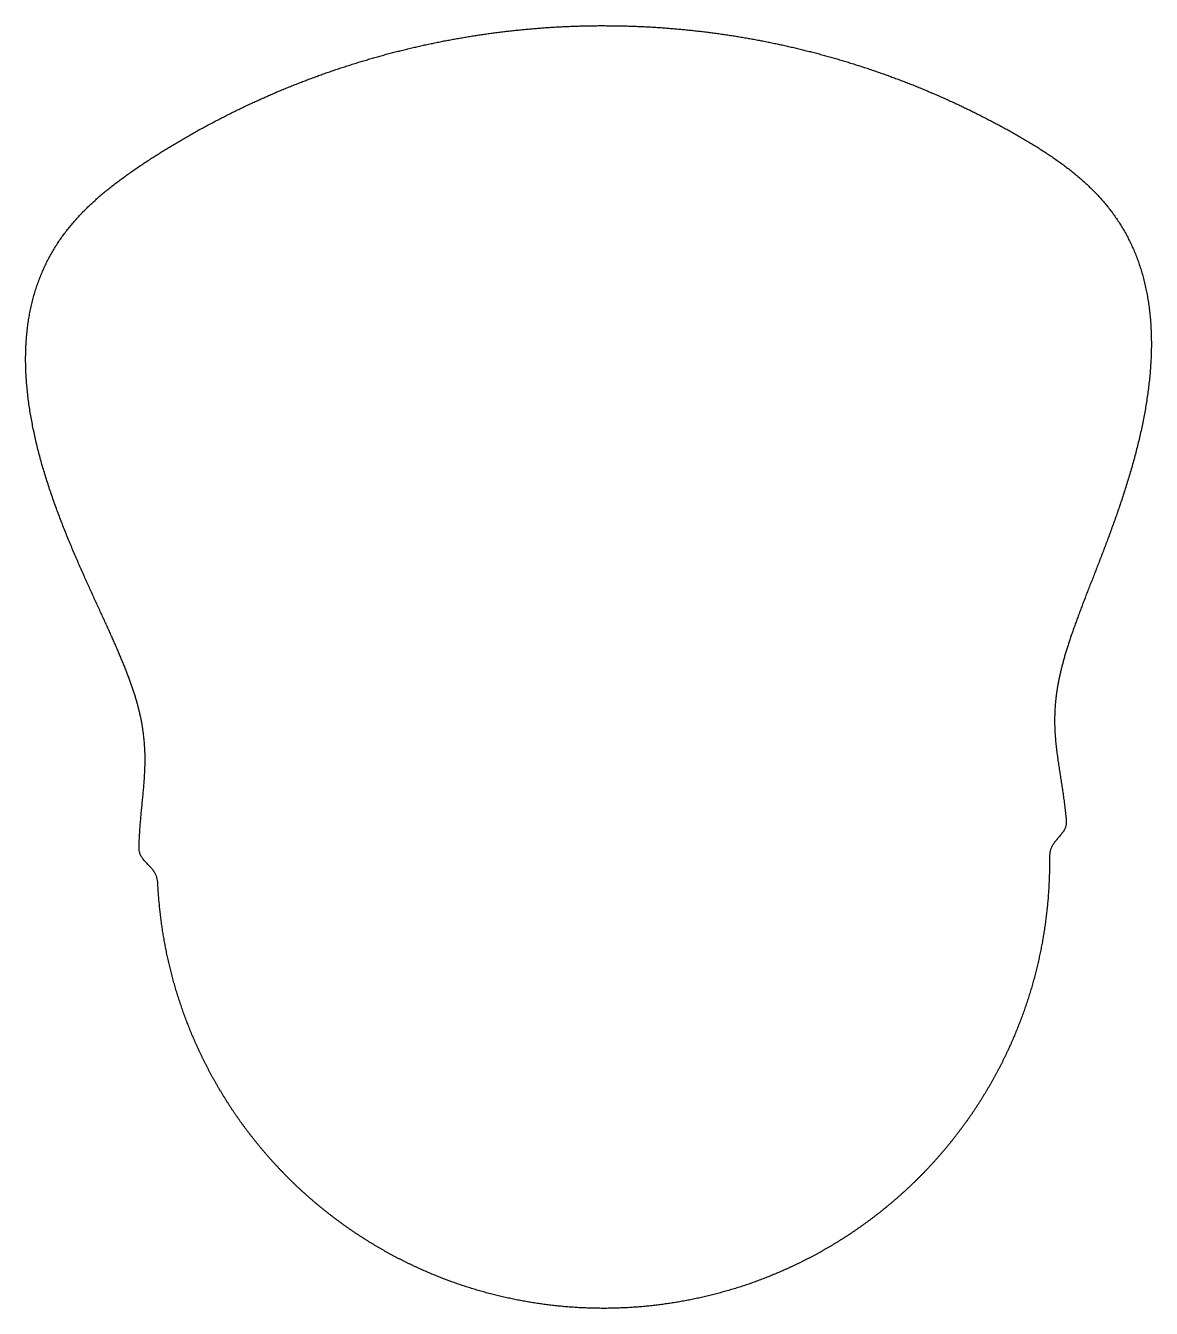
# Model space of a CAD drawing. Header units: metres. Extents: x -31.1 to 29.5, y -24 to 45.
import ezdxf

# ---------------------------------------------------------------- set-up
doc = ezdxf.new("R2010")
doc.units = ezdxf.units.M

msp = doc.modelspace()

# ---------------------------------------------------------------- linework, layer by layer
msp.add_spline([(24, 0), (24, 0.151), (24.002, 0.302), (24.012, 0.453), (24.04, 0.605), (24.091, 0.758), (24.17, 0.913), (24.277, 1.07), (24.404, 1.229), (24.542, 1.391), (24.672, 1.554), (24.781, 1.717), (24.855, 1.88), (24.893, 2.04), (24.899, 2.198), (24.889, 2.355), (24.874, 2.512), (24.857, 2.668), (24.84, 2.824), (24.822, 2.98), (24.803, 3.136), (24.783, 3.292), (24.762, 3.448), (24.74, 3.604), (24.718, 3.76), (24.695, 3.915), (24.672, 4.071), (24.648, 4.226), (24.624, 4.382), (24.599, 4.537), (24.575, 4.693), (24.55, 4.848), (24.526, 5.004), (24.502, 5.16), (24.479, 5.316), (24.456, 5.472), (24.433, 5.629), (24.412, 5.786), (24.392, 5.943), (24.373, 6.101), (24.355, 6.26), (24.338, 6.419), (24.323, 6.579), (24.31, 6.74), (24.299, 6.902), (24.29, 7.064), (24.283, 7.228), (24.278, 7.393), (24.276, 7.56), (24.276, 7.728), (24.279, 7.897), (24.285, 8.068), (24.294, 8.241), (24.306, 8.416), (24.321, 8.593), (24.339, 8.772), (24.36, 8.953), (24.385, 9.137), (24.413, 9.323), (24.445, 9.512), (24.481, 9.703), (24.52, 9.898), (24.562, 10.095), (24.609, 10.295), (24.659, 10.499), (24.713, 10.706), (24.77, 10.917), (24.831, 11.131), (24.896, 11.348), (24.965, 11.57), (25.037, 11.795), (25.112, 12.024), (25.192, 12.257), (25.274, 12.495), (25.36, 12.736), (25.449, 12.982), (25.541, 13.232), (25.636, 13.487), (25.734, 13.745), (25.835, 14.009), (25.938, 14.276), (26.043, 14.549), (26.151, 14.825), (26.261, 15.107), (26.372, 15.392), (26.486, 15.683), (26.6, 15.977), (26.716, 16.276), (26.833, 16.58), (26.95, 16.887), (27.068, 17.199), (27.186, 17.515), (27.304, 17.836), (27.422, 18.16), (27.539, 18.487), (27.656, 18.819), (27.771, 19.154), (27.885, 19.493), (27.997, 19.834), (28.107, 20.179), (28.215, 20.527), (28.321, 20.877), (28.423, 21.23), (28.523, 21.585), (28.619, 21.942), (28.711, 22.301), (28.8, 22.662), (28.884, 23.024), (28.964, 23.387), (29.039, 23.75), (29.109, 24.115), (29.173, 24.479), (29.232, 24.844), (29.286, 25.208), (29.333, 25.572), (29.374, 25.934), (29.409, 26.296), (29.437, 26.656), (29.458, 27.015), (29.472, 27.371), (29.48, 27.725), (29.479, 28.076), (29.472, 28.425), (29.457, 28.77), (29.435, 29.112), (29.405, 29.451), (29.367, 29.785), (29.321, 30.115), (29.268, 30.441), (29.206, 30.762), (29.137, 31.079), (29.06, 31.39), (28.976, 31.696), (28.883, 31.997), (28.783, 32.292), (28.676, 32.582), (28.561, 32.866), (28.439, 33.144), (28.309, 33.416), (28.173, 33.682), (28.029, 33.942), (27.879, 34.197), (27.723, 34.445), (27.56, 34.687), (27.391, 34.923), (27.217, 35.154), (27.036, 35.378), (26.851, 35.597), (26.66, 35.81), (26.464, 36.018), (26.263, 36.22), (26.059, 36.418), (25.85, 36.61), (25.637, 36.798), (25.42, 36.981), (25.201, 37.159), (24.978, 37.334), (24.752, 37.505), (24.523, 37.672), (24.292, 37.835), (24.059, 37.995), (23.823, 38.152), (23.586, 38.306), (23.347, 38.458), (23.106, 38.607), (22.864, 38.753), (22.621, 38.898), (22.377, 39.04), (22.131, 39.181), (21.884, 39.32), (21.637, 39.457), (21.388, 39.592), (21.139, 39.726), (20.888, 39.858), (20.637, 39.989), (20.385, 40.118), (20.133, 40.245), (19.879, 40.371), (19.625, 40.495), (19.37, 40.618), (19.114, 40.739), (18.857, 40.858), (18.6, 40.976), (18.342, 41.092), (18.083, 41.207), (17.824, 41.32), (17.563, 41.431), (17.302, 41.541), (17.041, 41.649), (16.779, 41.755), (16.516, 41.86), (16.252, 41.963), (15.988, 42.064), (15.723, 42.164), (15.457, 42.262), (15.191, 42.358), (14.925, 42.453), (14.657, 42.546), (14.389, 42.637), (14.121, 42.727), (13.852, 42.815), (13.582, 42.901), (13.312, 42.986), (13.042, 43.069), (12.771, 43.15), (12.499, 43.229), (12.227, 43.307), (11.954, 43.383), (11.681, 43.457), (11.407, 43.53), (11.133, 43.601), (10.859, 43.67), (10.584, 43.738), (10.309, 43.803), (10.033, 43.867), (9.757, 43.929), (9.481, 43.99), (9.204, 44.049), (8.926, 44.106), (8.649, 44.161), (8.371, 44.215), (8.093, 44.266), (7.814, 44.316), (7.535, 44.365), (7.256, 44.411), (6.977, 44.456), (6.697, 44.499), (6.417, 44.54), (6.137, 44.58), (5.856, 44.617), (5.575, 44.653), (5.294, 44.687), (5.013, 44.72), (4.732, 44.751), (4.45, 44.779), (4.169, 44.806), (3.887, 44.832), (3.605, 44.855), (3.323, 44.877), (3.04, 44.897), (2.758, 44.915), (2.475, 44.932), (2.193, 44.947), (1.91, 44.959), (1.627, 44.971), (1.344, 44.98), (1.061, 44.987), (0.778, 44.993), (0.495, 44.997), (0.212, 44.999), (-0.071, 45), (-0.354, 44.999), (-0.637, 44.995), (-0.92, 44.991), (-1.203, 44.984), (-1.486, 44.975), (-1.768, 44.965), (-2.051, 44.953), (-2.334, 44.939), (-2.617, 44.924), (-2.899, 44.907), (-3.181, 44.887), (-3.464, 44.867), (-3.746, 44.844), (-4.028, 44.819), (-4.31, 44.793), (-4.591, 44.765), (-4.873, 44.735), (-5.154, 44.704), (-5.435, 44.671), (-5.716, 44.636), (-5.996, 44.599), (-6.277, 44.56), (-6.557, 44.52), (-6.837, 44.478), (-7.116, 44.434), (-7.396, 44.388), (-7.675, 44.341), (-7.953, 44.292), (-8.232, 44.241), (-8.51, 44.188), (-8.788, 44.134), (-9.065, 44.077), (-9.342, 44.02), (-9.619, 43.96), (-9.895, 43.899), (-10.171, 43.835), (-10.447, 43.771), (-10.722, 43.704), (-10.996, 43.636), (-11.271, 43.566), (-11.544, 43.494), (-11.818, 43.421), (-12.09, 43.345), (-12.363, 43.268), (-12.635, 43.19), (-12.906, 43.11), (-13.177, 43.028), (-13.447, 42.944), (-13.717, 42.858), (-13.986, 42.771), (-14.255, 42.682), (-14.523, 42.592), (-14.791, 42.5), (-15.058, 42.406), (-15.324, 42.31), (-15.59, 42.213), (-15.855, 42.114), (-16.12, 42.014), (-16.384, 41.911), (-16.647, 41.808), (-16.91, 41.702), (-17.172, 41.595), (-17.433, 41.486), (-17.694, 41.376), (-17.953, 41.263), (-18.213, 41.15), (-18.471, 41.034), (-18.729, 40.917), (-18.986, 40.799), (-19.242, 40.679), (-19.497, 40.557), (-19.752, 40.433), (-20.006, 40.308), (-20.259, 40.182), (-20.511, 40.053), (-20.763, 39.924), (-21.014, 39.792), (-21.264, 39.659), (-21.513, 39.525), (-21.761, 39.389), (-22.008, 39.251), (-22.254, 39.112), (-22.5, 38.971), (-22.745, 38.829), (-22.988, 38.685), (-23.231, 38.54), (-23.473, 38.393), (-23.714, 38.244), (-23.954, 38.094), (-24.193, 37.943), (-24.431, 37.789), (-24.668, 37.634), (-24.903, 37.477), (-25.138, 37.318), (-25.37, 37.157), (-25.601, 36.994), (-25.831, 36.828), (-26.058, 36.66), (-26.284, 36.489), (-26.507, 36.315), (-26.727, 36.138), (-26.945, 35.957), (-27.16, 35.773), (-27.372, 35.585), (-27.58, 35.393), (-27.785, 35.196), (-27.985, 34.996), (-28.182, 34.79), (-28.374, 34.58), (-28.561, 34.365), (-28.743, 34.145), (-28.92, 33.92), (-29.091, 33.69), (-29.257, 33.454), (-29.417, 33.213), (-29.57, 32.966), (-29.717, 32.713), (-29.857, 32.455), (-29.991, 32.192), (-30.117, 31.922), (-30.236, 31.647), (-30.348, 31.367), (-30.452, 31.081), (-30.549, 30.79), (-30.638, 30.493), (-30.718, 30.192), (-30.791, 29.885), (-30.856, 29.573), (-30.913, 29.257), (-30.962, 28.936), (-31.003, 28.611), (-31.035, 28.282), (-31.06, 27.949), (-31.076, 27.612), (-31.085, 27.272), (-31.086, 26.928), (-31.079, 26.582), (-31.064, 26.233), (-31.042, 25.882), (-31.013, 25.528), (-30.976, 25.173), (-30.933, 24.816), (-30.882, 24.458), (-30.825, 24.099), (-30.761, 23.739), (-30.692, 23.378), (-30.616, 23.018), (-30.534, 22.658), (-30.448, 22.297), (-30.355, 21.938), (-30.258, 21.579), (-30.157, 21.222), (-30.051, 20.866), (-29.94, 20.512), (-29.826, 20.159), (-29.709, 19.809), (-29.588, 19.46), (-29.465, 19.115), (-29.338, 18.772), (-29.21, 18.432), (-29.079, 18.094), (-28.947, 17.761), (-28.813, 17.43), (-28.678, 17.103), (-28.543, 16.78), (-28.406, 16.46), (-28.27, 16.144), (-28.133, 15.832), (-27.997, 15.525), (-27.861, 15.221), (-27.726, 14.922), (-27.592, 14.626), (-27.459, 14.336), (-27.328, 14.049), (-27.198, 13.767), (-27.071, 13.489), (-26.945, 13.216), (-26.822, 12.947), (-26.701, 12.682), (-26.583, 12.422), (-26.468, 12.165), (-26.356, 11.914), (-26.247, 11.666), (-26.141, 11.423), (-26.039, 11.183), (-25.94, 10.948), (-25.844, 10.717), (-25.752, 10.489), (-25.664, 10.266), (-25.58, 10.046), (-25.499, 9.83), (-25.423, 9.617), (-25.35, 9.408), (-25.281, 9.202), (-25.216, 8.999), (-25.155, 8.799), (-25.098, 8.602), (-25.044, 8.408), (-24.995, 8.217), (-24.949, 8.029), (-24.907, 7.842), (-24.869, 7.659), (-24.834, 7.477), (-24.803, 7.298), (-24.775, 7.121), (-24.751, 6.946), (-24.729, 6.772), (-24.711, 6.601), (-24.696, 6.43), (-24.684, 6.262), (-24.674, 6.094), (-24.667, 5.928), (-24.663, 5.763), (-24.661, 5.6), (-24.661, 5.437), (-24.663, 5.275), (-24.667, 5.114), (-24.673, 4.953), (-24.68, 4.793), (-24.689, 4.634), (-24.699, 4.475), (-24.711, 4.317), (-24.723, 4.159), (-24.736, 4.002), (-24.75, 3.844), (-24.765, 3.687), (-24.78, 3.53), (-24.795, 3.373), (-24.81, 3.217), (-24.825, 3.06), (-24.841, 2.903), (-24.856, 2.747), (-24.87, 2.59), (-24.884, 2.434), (-24.898, 2.277), (-24.911, 2.12), (-24.923, 1.963), (-24.935, 1.807), (-24.946, 1.65), (-24.955, 1.493), (-24.964, 1.336), (-24.972, 1.179), (-24.979, 1.022), (-24.985, 0.865), (-24.983, 0.707), (-24.962, 0.55), (-24.908, 0.392), (-24.816, 0.234), (-24.692, 0.078), (-24.55, -0.077), (-24.404, -0.23), (-24.271, -0.382), (-24.161, -0.532), (-24.079, -0.682), (-24.024, -0.831), (-23.993, -0.981), (-23.976, -1.132), (-23.966, -1.282), (-23.957, -1.433), (-23.948, -1.584), (-23.937, -1.734), (-23.926, -1.885), (-23.914, -2.035), (-23.9, -2.186), (-23.886, -2.336), (-23.871, -2.486), (-23.855, -2.636), (-23.838, -2.786), (-23.82, -2.936), (-23.801, -3.086), (-23.781, -3.235), (-23.76, -3.385), (-23.738, -3.534), (-23.716, -3.684), (-23.692, -3.833), (-23.667, -3.982), (-23.642, -4.13), (-23.615, -4.279), (-23.588, -4.427), (-23.56, -4.576), (-23.531, -4.724), (-23.5, -4.872), (-23.469, -5.019), (-23.437, -5.167), (-23.404, -5.314), (-23.37, -5.461), (-23.336, -5.608), (-23.3, -5.755), (-23.263, -5.901), (-23.226, -6.047), (-23.187, -6.193), (-23.148, -6.339), (-23.107, -6.485), (-23.066, -6.63), (-23.024, -6.775), (-22.981, -6.919), (-22.937, -7.064), (-22.892, -7.208), (-22.846, -7.352), (-22.8, -7.495), (-22.752, -7.639), (-22.703, -7.782), (-22.654, -7.924), (-22.604, -8.066), (-22.553, -8.208), (-22.501, -8.35), (-22.448, -8.492), (-22.394, -8.633), (-22.339, -8.773), (-22.283, -8.914), (-22.227, -9.054), (-22.169, -9.193), (-22.111, -9.332), (-22.052, -9.471), (-21.992, -9.61), (-21.931, -9.748), (-21.869, -9.886), (-21.807, -10.023), (-21.743, -10.16), (-21.679, -10.296), (-21.614, -10.433), (-21.548, -10.568), (-21.481, -10.704), (-21.413, -10.839), (-21.345, -10.973), (-21.275, -11.107), (-21.205, -11.241), (-21.134, -11.374), (-21.062, -11.506), (-20.989, -11.639), (-20.915, -11.771), (-20.841, -11.902), (-20.766, -12.033), (-20.69, -12.163), (-20.613, -12.293), (-20.535, -12.422), (-20.456, -12.551), (-20.377, -12.68), (-20.297, -12.808), (-20.216, -12.935), (-20.134, -13.062), (-20.052, -13.188), (-19.968, -13.314), (-19.884, -13.439), (-19.799, -13.564), (-19.714, -13.688), (-19.627, -13.812), (-19.54, -13.935), (-19.452, -14.058), (-19.363, -14.18), (-19.273, -14.302), (-19.183, -14.422), (-19.092, -14.543), (-19, -14.663), (-18.908, -14.782), (-18.814, -14.9), (-18.72, -15.018), (-18.625, -15.136), (-18.53, -15.253), (-18.433, -15.369), (-18.336, -15.485), (-18.239, -15.6), (-18.14, -15.714), (-18.041, -15.828), (-17.941, -15.941), (-17.841, -16.054), (-17.739, -16.165), (-17.637, -16.277), (-17.534, -16.387), (-17.431, -16.497), (-17.327, -16.607), (-17.222, -16.715), (-17.117, -16.823), (-17.011, -16.93), (-16.904, -17.037), (-16.796, -17.143), (-16.688, -17.248), (-16.579, -17.353), (-16.47, -17.457), (-16.36, -17.56), (-16.249, -17.663), (-16.138, -17.765), (-16.025, -17.866), (-15.913, -17.966), (-15.799, -18.066), (-15.686, -18.165), (-15.571, -18.263), (-15.456, -18.361), (-15.34, -18.458), (-15.224, -18.554), (-15.107, -18.649), (-14.989, -18.744), (-14.871, -18.838), (-14.752, -18.931), (-14.633, -19.023), (-14.513, -19.115), (-14.392, -19.206), (-14.271, -19.296), (-14.15, -19.385), (-14.027, -19.474), (-13.905, -19.562), (-13.781, -19.649), (-13.657, -19.735), (-13.533, -19.821), (-13.408, -19.905), (-13.283, -19.989), (-13.157, -20.072), (-13.03, -20.155), (-12.903, -20.236), (-12.776, -20.317), (-12.648, -20.397), (-12.519, -20.476), (-12.39, -20.555), (-12.26, -20.632), (-12.13, -20.709), (-12, -20.785), (-11.869, -20.86), (-11.738, -20.934), (-11.606, -21.007), (-11.473, -21.08), (-11.341, -21.152), (-11.207, -21.223), (-11.074, -21.293), (-10.939, -21.362), (-10.805, -21.43), (-10.67, -21.498), (-10.534, -21.564), (-10.399, -21.63), (-10.262, -21.695), (-10.126, -21.759), (-9.989, -21.823), (-9.851, -21.885), (-9.713, -21.947), (-9.575, -22.007), (-9.437, -22.067), (-9.298, -22.126), (-9.158, -22.184), (-9.019, -22.241), (-8.878, -22.297), (-8.738, -22.353), (-8.597, -22.407), (-8.456, -22.461), (-8.315, -22.514), (-8.173, -22.566), (-8.031, -22.616), (-7.889, -22.667), (-7.746, -22.716), (-7.603, -22.764), (-7.459, -22.811), (-7.316, -22.858), (-7.172, -22.903), (-7.028, -22.948), (-6.883, -22.992), (-6.739, -23.035), (-6.594, -23.077), (-6.448, -23.118), (-6.303, -23.158), (-6.157, -23.197), (-6.011, -23.235), (-5.865, -23.272), (-5.718, -23.309), (-5.571, -23.344), (-5.425, -23.379), (-5.277, -23.413), (-5.13, -23.445), (-4.982, -23.477), (-4.835, -23.508), (-4.687, -23.538), (-4.539, -23.567), (-4.39, -23.595), (-4.242, -23.622), (-4.093, -23.648), (-3.944, -23.674), (-3.795, -23.698), (-3.646, -23.721), (-3.497, -23.744), (-3.348, -23.765), (-3.198, -23.786), (-3.048, -23.806), (-2.899, -23.824), (-2.749, -23.842), (-2.599, -23.859), (-2.449, -23.875), (-2.298, -23.89), (-2.148, -23.904), (-1.998, -23.917), (-1.847, -23.929), (-1.697, -23.94), (-1.546, -23.95), (-1.395, -23.959), (-1.245, -23.968), (-1.094, -23.975), (-0.943, -23.981), (-0.792, -23.987), (-0.641, -23.991), (-0.491, -23.995), (-0.34, -23.998), (-0.189, -23.999), (-0.038, -24), (0.113, -24), (0.264, -23.999), (0.415, -23.996), (0.566, -23.993), (0.717, -23.989), (0.868, -23.984), (1.019, -23.978), (1.169, -23.971), (1.32, -23.964), (1.471, -23.955), (1.621, -23.945), (1.772, -23.934), (1.923, -23.923), (2.073, -23.91), (2.223, -23.897), (2.374, -23.882), (2.524, -23.867), (2.674, -23.851), (2.824, -23.833), (2.974, -23.815), (3.123, -23.796), (3.273, -23.776), (3.422, -23.755), (3.572, -23.733), (3.721, -23.71), (3.87, -23.686), (4.019, -23.661), (4.168, -23.635), (4.316, -23.609), (4.465, -23.581), (4.613, -23.553), (4.761, -23.523), (4.909, -23.493), (5.056, -23.461), (5.204, -23.429), (5.351, -23.396), (5.498, -23.362), (5.645, -23.327), (5.791, -23.291), (5.938, -23.254), (6.084, -23.216), (6.23, -23.177), (6.376, -23.138), (6.521, -23.097), (6.666, -23.056), (6.811, -23.013), (6.956, -22.97), (7.1, -22.926), (7.244, -22.881), (7.388, -22.835), (7.531, -22.788), (7.674, -22.74), (7.817, -22.691), (7.96, -22.642), (8.102, -22.591), (8.244, -22.54), (8.386, -22.487), (8.527, -22.434), (8.668, -22.38), (8.808, -22.325), (8.949, -22.269), (9.088, -22.213), (9.228, -22.155), (9.367, -22.097), (9.506, -22.037), (9.644, -21.977), (9.782, -21.916), (9.92, -21.854), (10.057, -21.791), (10.194, -21.727), (10.331, -21.663), (10.467, -21.597), (10.602, -21.531), (10.737, -21.464), (10.872, -21.396), (11.007, -21.327), (11.141, -21.258), (11.274, -21.187), (11.407, -21.116), (11.54, -21.044), (11.672, -20.971), (11.803, -20.897), (11.935, -20.822), (12.065, -20.747), (12.196, -20.67), (12.325, -20.593), (12.455, -20.515), (12.583, -20.437), (12.712, -20.357), (12.839, -20.277), (12.967, -20.196), (13.093, -20.114), (13.22, -20.031), (13.345, -19.947), (13.471, -19.863), (13.595, -19.778), (13.719, -19.692), (13.843, -19.605), (13.966, -19.518), (14.089, -19.43), (14.21, -19.341), (14.332, -19.251), (14.453, -19.16), (14.573, -19.069), (14.692, -18.977), (14.812, -18.884), (14.93, -18.791), (15.048, -18.697), (15.165, -18.602), (15.282, -18.506), (15.398, -18.409), (15.513, -18.312), (15.628, -18.214), (15.743, -18.116), (15.856, -18.016), (15.969, -17.916), (16.082, -17.815), (16.193, -17.714), (16.304, -17.612), (16.415, -17.509), (16.525, -17.405), (16.634, -17.301), (16.742, -17.196), (16.85, -17.09), (16.957, -16.984), (17.064, -16.877), (17.17, -16.769), (17.275, -16.661), (17.379, -16.552), (17.483, -16.442), (17.586, -16.332), (17.688, -16.221), (17.79, -16.11), (17.891, -15.997), (17.991, -15.885), (18.091, -15.771), (18.19, -15.657), (18.288, -15.542), (18.385, -15.427), (18.482, -15.311), (18.578, -15.194), (18.673, -15.077), (18.767, -14.96), (18.861, -14.841), (18.954, -14.722), (19.046, -14.603), (19.138, -14.483), (19.228, -14.362), (19.318, -14.241), (19.408, -14.119), (19.496, -13.997), (19.584, -13.874), (19.67, -13.75), (19.757, -13.626), (19.842, -13.502), (19.926, -13.377), (20.01, -13.251), (20.093, -13.125), (20.175, -12.998), (20.257, -12.871), (20.337, -12.744), (20.417, -12.615), (20.496, -12.487), (20.574, -12.358), (20.651, -12.228), (20.728, -12.098), (20.803, -11.967), (20.878, -11.836), (20.952, -11.705), (21.026, -11.573), (21.098, -11.44), (21.169, -11.307), (21.24, -11.174), (21.31, -11.04), (21.379, -10.906), (21.447, -10.771), (21.515, -10.636), (21.581, -10.501), (21.647, -10.365), (21.711, -10.228), (21.775, -10.092), (21.838, -9.954), (21.9, -9.817), (21.962, -9.679), (22.022, -9.541), (22.082, -9.402), (22.14, -9.263), (22.198, -9.123), (22.255, -8.984), (22.311, -8.843), (22.366, -8.703), (22.421, -8.562), (22.474, -8.421), (22.527, -8.279), (22.578, -8.138), (22.629, -7.995), (22.679, -7.853), (22.728, -7.71), (22.776, -7.567), (22.823, -7.424), (22.869, -7.28), (22.915, -7.136), (22.959, -6.992), (23.003, -6.847), (23.045, -6.702), (23.087, -6.557), (23.128, -6.412), (23.168, -6.266), (23.206, -6.12), (23.244, -5.974), (23.282, -5.828), (23.318, -5.682), (23.353, -5.535), (23.387, -5.388), (23.421, -5.241), (23.453, -5.093), (23.485, -4.946), (23.516, -4.798), (23.545, -4.65), (23.574, -4.502), (23.602, -4.353), (23.629, -4.205), (23.655, -4.056), (23.68, -3.907), (23.704, -3.758), (23.727, -3.609), (23.749, -3.46), (23.771, -3.31), (23.791, -3.161), (23.81, -3.011), (23.829, -2.861), (23.846, -2.711), (23.863, -2.561), (23.879, -2.411), (23.893, -2.261), (23.907, -2.111), (23.92, -1.96), (23.932, -1.81), (23.943, -1.659), (23.953, -1.508), (23.962, -1.358), (23.97, -1.207), (23.977, -1.056), (23.983, -0.905), (23.988, -0.755), (23.992, -0.604), (23.996, -0.453), (23.998, -0.302), (24, -0.151), (24, 0)], degree=3)

doc.saveas('drawing.dxf')
